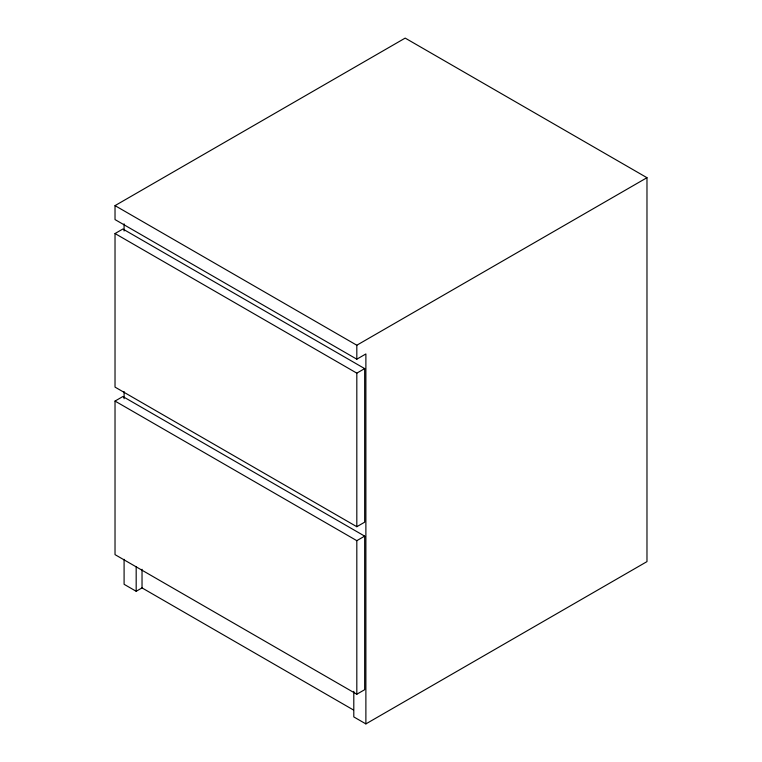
<?xml version="1.0" encoding="UTF-8"?>
<svg xmlns="http://www.w3.org/2000/svg" width="762" height="762" viewBox="0 0 762 762"><rect width="100%" height="100%" fill="white"/><g stroke="black" fill="none" stroke-linecap="round" stroke-linejoin="round"><path stroke-width="1.14" d="M365.884 723.9L365.884 353.949L356.816 359.188L115.024 219.58L115.024 205.626L405.184 38.1L646.976 177.698L646.976 561.613L365.884 723.9L353.797 716.918L353.797 691.324M115.024 233.543L122.882 229.01L364.674 368.608L364.674 522.17L356.816 526.713L115.024 387.106L115.024 233.543L356.816 373.142L364.674 368.608M115.024 401.069L122.882 396.535L364.674 536.134L364.674 689.696L356.816 694.23L115.024 554.631L115.024 401.069L356.816 540.668L364.674 536.134M115.024 205.626L356.816 345.224L646.976 177.698M124.092 559.318L124.092 584.302L136.179 591.274L142.027 587.902L353.482 709.994M356.816 345.224L356.816 359.188M356.816 373.142L356.816 526.713M356.816 540.668L356.816 694.23M142.027 569.29L142.027 587.902M136.179 566.852L136.179 591.274M124.092 223.866L124.092 231M124.092 391.592L124.092 398.726"/></g></svg>
